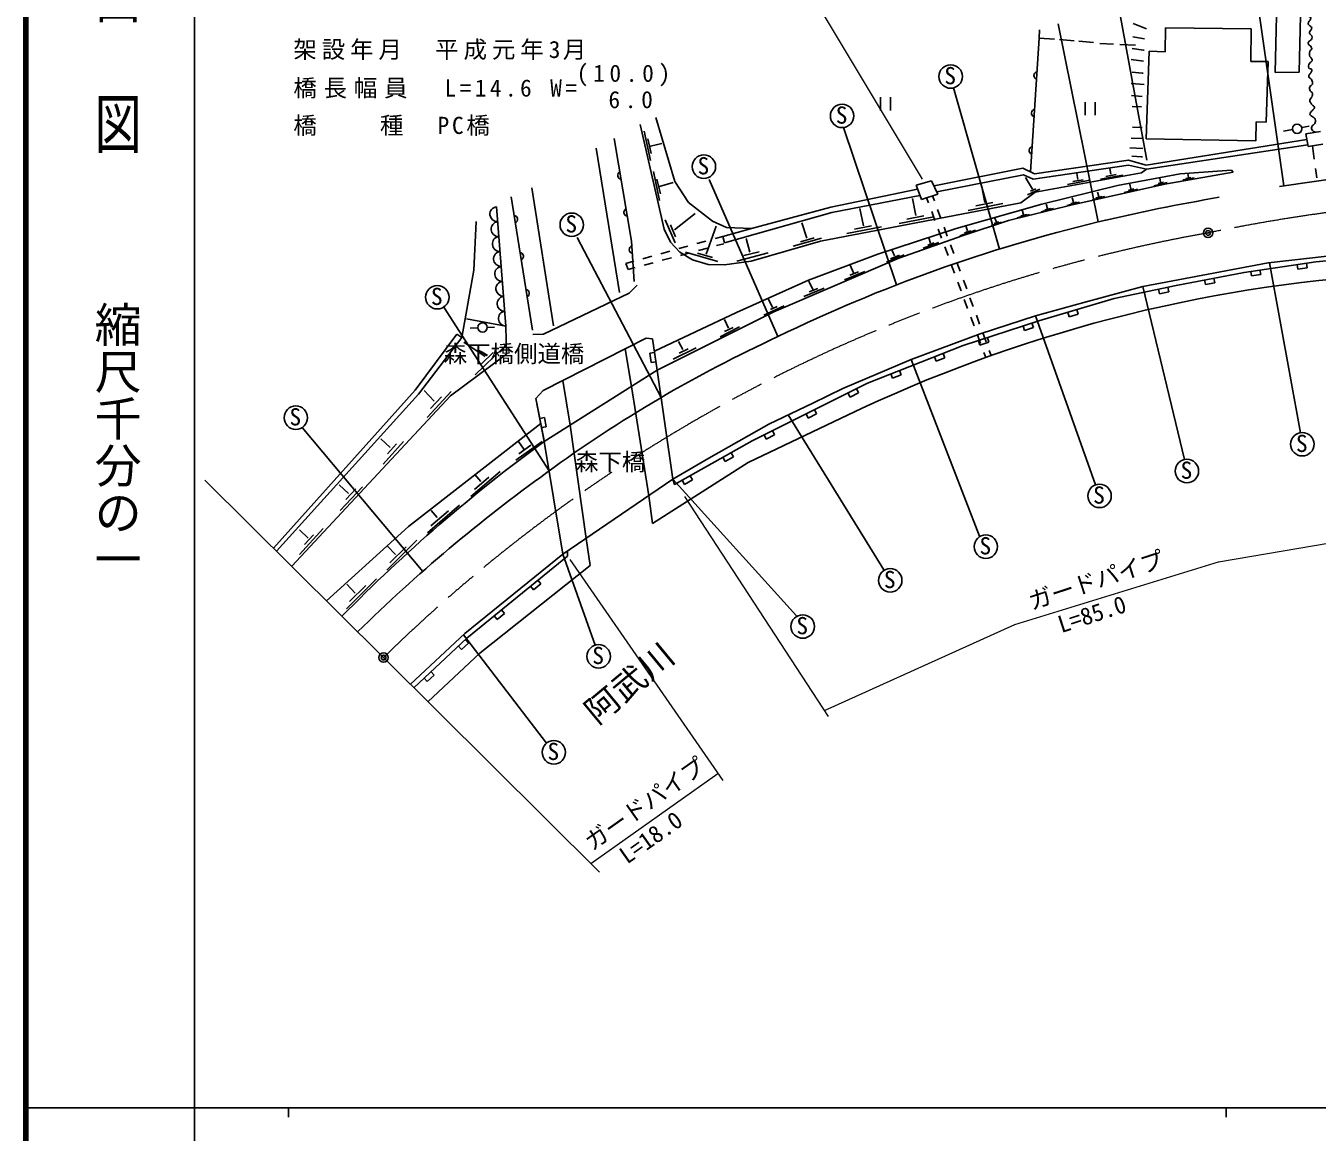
# Model space of a CAD drawing. Units: millimetres, scale not verified. Extents: x 40000 to 680000, y 20000 to 380000.
# Drawn here: x 40000 to 177699, y 202409 to 320350 of the extents above; entities that cross this region are included whole.
import ezdxf
from ezdxf.enums import TextEntityAlignment as Align

# ---------------------------------------------------------------- set-up
doc = ezdxf.new("R2010")
doc.units = ezdxf.units.MM
doc.header["$LTSCALE"] = 1000
doc.header["$PDMODE"] = 32
doc.header["$PDSIZE"] = 500
doc.linetypes.add('CHAIN', pattern=[18.5, 12, -1.5, 3.5, -1.5])
for name, color, linetype, lineweight in [('M-BGD', 7, 'Continuous', 25), ('M-BMK', 2, 'CHAIN', 13), ('M-BMK-SRVR', 3, 'Continuous', 25), ('M-STR-HTXT', 7, 'Continuous', 13), ('M-STR-STR1', 7, 'Continuous', 25), ('M-TTL', 2, 'Continuous', 140), ('M-TTL-BAND', 7, 'Continuous', 25)]:
    doc.layers.add(name, color=color, linetype=linetype, lineweight=lineweight)
doc.layers.add('M-OTRS', color=6, linetype='Continuous')
doc.styles.add('@ＭＳ ゴシック', font='')
doc.styles.add('ＭＳ ゴシック', font='')
doc.styles.get('@ＭＳ ゴシック').set_extended_font_data('@MS Gothic')
doc.styles.get('ＭＳ ゴシック').set_extended_font_data('MS Gothic')

msp = doc.modelspace()

# ---------------------------------------------------------------- linework, layer by layer
at = {"layer": 'M-BGD'}
for p, q in [((159528, 306037), (153582, 338490)), ((170556, 328405), (174130, 303291)), ((173366, 321419), (173214, 315381)), ((175916, 321439), (175764, 315400)), ((148086, 319908), (148058, 319043)), ((154363, 299448), (150096, 320563)), ((159482, 320033), (158083, 320611)), ((161488, 317594), (161524, 320149)), ((161524, 320149), (170652, 320026)), ((170652, 320026), (170613, 316563)), ((148058, 319043), (147128, 304781)), ((148058, 319043), (149689, 318936)), ((150232, 318883), (151786, 318754)), ((152292, 318700), (153861, 318571)), ((154536, 318478), (155971, 318413)), ((156658, 318368), (158337, 318286)), ((159284, 318957), (158057, 319175)), ((159184, 316591), (157858, 316758)), ((159175, 317745), (157963, 317922)), ((159253, 317740), (159175, 317745)), ((159476, 308288), (159788, 317657)), ((159788, 317657), (161488, 317594)), ((159039, 315312), (157973, 315421)), ((170613, 316563), (172485, 316531)), ((172485, 316531), (172273, 310091)), ((173214, 315381), (175764, 315400)), ((159236, 314081), (157869, 314209)), ((159158, 315307), (159039, 315312)), ((131141, 312738), (131141, 311338)), ((132191, 311338), (132191, 312738)), ((143809, 296552), (138907, 313730)), ((159026, 312828), (157902, 312910)), ((152965, 312225), (152965, 310825)), ((154015, 310825), (154015, 312225)), ((158950, 311710), (157989, 311758)), ((105504, 309843), (108057, 298665)), ((107177, 310579), (109193, 303742)), ((171196, 310099), (171145, 308104)), ((172273, 310091), (171196, 310099)), ((105947, 309123), (106607, 306006)), ((132833, 292728), (127198, 309505)), ((159050, 309498), (158021, 309563)), ((174107, 309110), (175065, 309300)), ((176046, 309495), (176854, 309656)), ((176478, 308827), (178055, 309090)), ((176743, 307494), (176478, 308827)), ((100834, 307320), (103298, 291925)), ((106310, 308300), (106685, 306731)), ((106607, 307519), (107808, 307800)), ((159097, 307261), (157727, 307336)), ((159147, 308334), (157879, 308392)), ((171145, 308104), (159476, 308288)), ((176597, 308227), (159479, 305505)), ((159486, 305068), (176709, 307667)), ((178293, 307751), (176743, 307494)), ((177186, 307568), (177379, 306135)), ((157591, 306036), (147555, 304570)), ((159479, 305505), (157591, 306036)), ((159003, 306372), (157921, 306463)), ((159090, 306366), (159003, 306372)), ((106928, 304830), (107587, 301714)), ((146326, 305179), (136845, 303278)), ((137136, 302650), (146377, 304464)), ((147555, 304570), (146326, 305179)), ((146377, 304464), (147419, 304019)), ((147419, 304019), (157575, 305505)), ((147615, 302614), (158975, 304682)), ((152180, 303980), (152061, 304593)), ((154579, 303991), (156974, 304428)), ((155157, 304280), (156272, 304491)), ((155695, 304522), (155575, 305136)), ((163104, 304581), (156422, 303317)), ((159486, 305068), (157575, 305505)), ((158975, 304682), (159486, 305068)), ((161440, 303468), (168725, 304733)), ((168576, 304959), (163104, 304581)), ((163979, 304171), (163899, 304598)), ((168725, 304733), (168576, 304959)), ((173682, 303226), (185950, 305006)), ((177514, 305144), (177648, 304153)), ((93955, 303097), (96252, 288358)), ((107290, 304007), (107665, 302439)), ((107587, 303227), (109031, 303658)), ((109193, 303742), (110668, 301530)), ((120200, 287218), (112874, 303964)), ((125851, 301024), (135082, 302945)), ((134928, 303350), (136588, 303837)), ((135501, 301840), (134928, 303350)), ((136588, 303837), (137243, 302417)), ((142266, 301529), (141891, 303354)), ((147336, 302934), (146602, 304190)), ((146813, 302341), (148108, 302942)), ((147125, 302708), (147710, 302966)), ((156422, 303317), (148332, 301343)), ((151065, 303449), (153460, 303886)), ((151433, 301233), (161440, 303468)), ((151642, 303738), (152758, 303949)), ((157567, 302821), (158139, 302966)), ((157827, 302972), (157707, 303481)), ((160294, 303297), (161708, 303645)), ((160746, 303531), (161318, 303677)), ((161006, 303682), (160923, 304137)), ((163376, 303920), (164577, 304138)), ((163703, 304092), (164234, 304175)), ((94011, 287903), (91755, 302114)), ((135337, 302273), (125939, 300458)), ((134908, 300114), (134533, 301940)), ((137243, 302417), (135501, 301840)), ((136045, 302020), (136246, 301478)), ((136682, 302231), (136878, 301696)), ((146106, 301470), (147615, 302614)), ((151713, 301563), (151578, 302000)), ((153726, 301801), (155061, 302151)), ((154111, 302006), (154725, 302162)), ((154409, 302165), (154274, 302602)), ((157114, 302587), (158529, 302935)), ((90174, 301065), (91200, 288340)), ((109153, 298612), (111384, 300328)), ((110668, 301530), (113207, 299517)), ((125939, 300458), (114509, 297207)), ((117385, 298745), (125851, 301024)), ((129317, 299046), (128943, 300872)), ((135875, 299516), (146106, 301470)), ((136594, 300541), (136942, 299603)), ((137223, 300757), (137568, 299819)), ((148332, 301343), (139200, 298758)), ((140494, 300677), (144173, 301400)), ((141318, 301154), (143108, 301517)), ((144783, 299589), (151433, 301233)), ((145703, 299888), (147038, 300239)), ((146088, 300093), (146701, 300249)), ((146386, 300252), (146251, 300689)), ((148262, 300521), (149597, 300871)), ((148647, 300726), (149261, 300882)), ((148945, 300885), (148810, 301322)), ((151030, 301199), (152365, 301549)), ((151415, 301404), (152028, 301560)), ((88014, 299487), (87760, 294309)), ((108178, 299681), (109246, 297208)), ((108747, 299127), (109285, 297840)), ((112548, 296010), (113610, 298987)), ((113207, 299517), (114728, 298862)), ((114728, 298862), (117385, 298745)), ((123265, 297699), (122750, 299338)), ((124744, 297389), (135875, 299516)), ((127545, 298195), (131225, 298918)), ((128369, 298672), (130160, 299035)), ((133135, 299263), (136815, 299986)), ((133960, 299740), (135750, 300103)), ((137913, 298880), (138257, 297941)), ((139946, 297995), (144783, 299589)), ((140404, 298494), (140234, 299032)), ((142985, 299065), (144032, 299436)), ((143263, 299269), (143758, 299450)), ((143502, 299415), (143335, 299859)), ((107732, 280722), (98786, 297768)), ((108057, 298665), (108728, 297294)), ((114329, 297909), (113490, 297674)), ((114329, 297909), (117385, 298745)), ((114509, 297207), (114329, 297909)), ((117215, 296225), (116805, 297688)), ((121825, 296868), (124833, 297723)), ((122609, 297337), (124060, 297746)), ((139200, 298758), (130844, 295997)), ((133080, 295574), (139946, 297995)), ((136483, 297184), (136297, 297742)), ((137290, 298666), (137638, 297728)), ((139603, 297953), (141278, 298551)), ((140092, 298265), (140779, 298510)), ((108674, 296330), (107711, 296061)), ((108728, 297294), (109753, 296238)), ((110600, 296868), (109637, 296599)), ((109753, 296238), (111084, 295401)), ((110767, 296138), (109802, 295877)), ((110333, 296221), (113789, 295222)), ((112526, 297405), (111563, 297137)), ((111620, 296119), (113235, 295667)), ((112698, 296661), (111732, 296399)), ((114420, 297127), (113663, 296922)), ((115810, 295277), (119169, 296143)), ((116571, 295862), (118198, 296272)), ((117351, 295274), (124744, 297389)), ((132626, 295816), (132382, 296414)), ((135682, 296643), (137356, 297241)), ((136171, 296955), (136857, 297199)), ((137986, 296791), (138334, 295853)), ((138602, 297002), (138947, 296064)), ((104821, 295255), (103981, 295020)), ((104219, 294366), (103981, 295020)), ((106747, 295792), (105784, 295524)), ((106906, 295093), (105941, 294832)), ((108837, 295616), (107871, 295354)), ((111084, 295401), (112754, 294907)), ((112754, 294907), (114491, 294855)), ((114491, 294855), (117351, 295274)), ((119768, 289854), (133080, 295574)), ((130844, 295997), (123454, 293226)), ((128248, 294020), (127907, 294845)), ((131789, 295145), (133646, 295930)), ((132215, 295520), (133146, 295910)), ((138682, 294916), (139030, 293978)), ((139292, 295125), (139637, 294186)), ((172467, 295076), (159109, 292566)), ((178780, 295784), (172467, 295076)), ((172630, 295095), (175923, 276978)), ((175559, 294907), (175633, 294413)), ((176622, 294559), (176549, 295054)), ((87760, 294309), (86506, 287119)), ((104975, 294571), (104219, 294366)), ((127291, 293256), (129480, 294166)), ((127863, 293755), (128789, 294135)), ((166774, 292961), (166680, 293452)), ((170613, 294176), (170686, 293681)), ((170686, 293681), (171676, 293827)), ((171676, 293827), (171602, 294322)), ((175633, 294413), (176622, 294559)), ((123454, 293226), (115765, 289799)), ((122951, 291478), (125140, 292388)), ((123908, 292243), (123497, 293127)), ((123523, 291977), (124448, 292357)), ((139378, 293041), (139726, 292103)), ((139981, 293248), (140326, 292309)), ((159109, 292566), (152801, 290852)), ((159109, 292566), (163561, 274112)), ((160795, 292286), (160898, 291796)), ((160898, 291796), (161877, 292004)), ((161877, 292004), (161773, 292493)), ((165698, 293264), (165792, 292773)), ((165792, 292773), (166774, 292961)), ((119618, 290327), (119207, 291201)), ((140073, 291166), (140421, 290228)), ((140671, 291370), (141016, 290432)), ((152801, 290852), (147675, 289448)), ((95805, 272909), (84565, 290369)), ((115765, 289799), (107023, 285661)), ((107311, 283632), (119768, 289854)), ((118703, 289516), (120867, 290499)), ((119400, 290098), (120102, 290426)), ((140769, 289290), (141117, 288353)), ((141361, 289493), (141705, 288554)), ((147675, 289448), (141775, 287533)), ((147675, 289448), (154066, 271414)), ((151114, 289809), (151257, 289330)), ((151257, 289330), (152215, 289615)), ((152215, 289615), (152073, 290094)), ((86983, 289112), (91200, 288340)), ((87398, 288120), (88207, 288148)), ((89203, 288182), (89989, 288209)), ((91200, 288340), (91258, 285333)), ((114026, 287180), (116109, 288249)), ((114931, 288132), (114486, 289029)), ((114510, 287750), (115430, 288179)), ((146335, 288342), (146489, 287866)), ((146489, 287866), (147440, 288174)), ((147440, 288174), (147286, 288650)), ((85968, 287470), (81513, 281515)), ((81884, 281101), (86506, 287119)), ((86506, 287119), (85968, 287470)), ((88967, 285111), (86708, 286644)), ((106833, 286995), (107311, 283632)), ((110047, 285846), (109595, 286705)), ((141775, 287533), (134406, 284771)), ((141465, 287415), (141813, 286478)), ((141578, 286800), (141733, 286325)), ((141733, 286325), (142684, 286633)), ((142050, 287616), (142395, 286677)), ((142684, 286633), (142530, 287109)), ((91258, 285333), (85280, 280890)), ((87902, 283145), (90933, 286047)), ((88569, 284291), (89821, 285508)), ((103913, 285911), (104589, 281915)), ((107044, 285510), (106549, 285439)), ((106549, 285439), (106690, 284449)), ((109041, 284817), (111467, 286018)), ((109657, 285449), (110632, 285924)), ((136889, 285071), (137072, 284606)), ((138003, 284971), (137820, 285436)), ((142161, 285540), (142362, 284999)), ((142740, 285738), (142936, 285203)), ((106690, 284449), (107185, 284520)), ((134406, 284771), (127133, 281680)), ((134406, 284771), (141688, 265954)), ((137072, 284606), (138003, 284971)), ((97256, 282526), (98039, 277780)), ((132234, 283246), (132417, 282780)), ((132417, 282780), (133348, 283145)), ((133348, 283145), (133165, 283611)), ((81513, 281515), (66404, 264667)), ((66741, 264332), (81884, 281101)), ((83547, 280345), (82482, 281457)), ((82798, 278601), (85338, 281375)), ((104589, 281915), (106421, 270261)), ((127133, 281680), (123907, 280141)), ((127666, 281227), (127890, 280780)), ((127890, 280780), (128784, 281228)), ((128784, 281228), (128560, 281675)), ((85280, 280890), (68350, 262734)), ((83138, 279549), (84308, 280801)), ((95287, 276043), (94379, 280623)), ((117024, 273797), (129176, 279577)), ((123907, 280141), (119211, 277879)), ((95291, 278592), (94801, 278495)), ((95486, 277612), (95291, 278592)), ((121289, 278880), (131498, 262360)), ((123195, 278987), (123419, 278540)), ((123419, 278540), (124313, 278988)), ((124313, 278988), (124089, 279435)), ((69453, 277518), (82318, 262185)), ((80802, 266982), (94908, 277954)), ((94995, 277514), (95486, 277612)), ((98039, 277780), (99747, 265714)), ((119211, 277879), (112833, 274275)), ((119843, 276748), (119619, 277195)), ((78850, 275399), (77856, 276324)), ((78101, 273621), (80278, 276055)), ((78558, 274721), (79541, 275774)), ((92235, 274050), (95049, 276023)), ((93104, 275220), (92531, 276035)), ((92573, 274715), (93833, 275638)), ((118725, 276747), (118949, 276300)), ((118949, 276300), (119843, 276748)), ((112833, 274275), (108994, 272014)), ((114336, 274355), (114581, 273919)), ((114581, 273919), (115453, 274409)), ((115453, 274409), (115207, 274845)), ((87453, 270160), (90569, 272830)), ((106817, 267312), (117024, 273797)), ((74410, 270485), (73412, 271414)), ((87826, 270907), (89380, 272225)), ((88501, 271764), (87871, 272536)), ((108994, 272014), (122163, 257440)), ((109979, 271902), (110224, 271466)), ((110224, 271466), (111096, 271957)), ((111096, 271957), (110850, 272392)), ((73505, 268699), (75916, 271203)), ((74106, 269861), (75175, 270977)), ((106421, 270261), (106817, 267312)), ((82820, 266316), (86245, 269250)), ((83193, 267062), (85061, 268646)), ((83868, 267919), (83238, 268691)), ((69172, 263977), (71723, 266774)), ((70119, 265721), (69172, 266610)), ((69722, 265042), (70669, 266095)), ((72045, 259063), (80802, 266982)), ((78504, 262324), (81699, 265507)), ((79429, 264001), (78547, 264929)), ((78820, 263096), (80564, 264816)), ((100176, 262809), (99747, 265714)), ((97273, 264028), (86829, 255569)), ((97273, 264028), (100698, 254325)), ((88428, 253476), (100176, 262809)), ((74193, 258209), (77387, 261392)), ((75117, 259886), (74236, 260814)), ((74509, 258981), (76252, 260701)), ((93816, 260619), (94132, 260232)), ((94132, 260232), (94907, 260865)), ((94907, 260865), (94591, 261252)), ((90260, 257069), (91034, 257702)), ((91034, 257702), (90718, 258089)), ((89944, 257456), (90260, 257069)), ((86829, 255569), (81002, 250165)), ((86674, 255426), (95513, 243876)), ((87197, 254549), (86856, 254914)), ((82879, 248300), (88428, 253476)), ((86125, 254232), (86466, 253866)), ((86466, 253866), (87197, 254549)), ((82471, 250819), (82812, 250454)), ((82812, 250454), (83543, 251136)), ((83543, 251136), (83202, 251502))]:
    msp.add_line(p, q, dxfattribs=at)
for points in [[(102750, 308328), (104586, 297412), (104867, 293112)], [(108994, 272014), (109186, 271456), (117457, 276112), (129753, 282273), (139966, 286278), (148036, 288893), (156058, 291280), (162676, 292685), (169908, 294071), (177569, 295205), (182067, 295615), (187497, 295481), (192023, 294981), (196392, 294063), (198743, 293324)], [(95287, 276043), (95234, 276310), (94379, 280623)], [(81374, 249795), (87028, 255075), (97744, 263828), (97774, 264370)]]:
    msp.add_lwpolyline(points, dxfattribs=at)
for centre, radius in [((138620, 314947), 1250), ((127041, 310745), 1250), ((175559, 309383), 500), ((112302, 305337), 1250), ((98214, 299142), 1250), ((83878, 291414), 1250), ((88704, 288203), 500), ((68791, 278578), 1250), ((176113, 275742), 1250), ((163812, 272888), 1250), ((154492, 270238), 1250), ((142367, 264828), 1250), ((132177, 261234), 1250), ((122841, 256314), 1250), ((101080, 253135), 1250), ((96301, 242905), 1250)]:
    msp.add_circle(centre, radius, dxfattribs=at)
for centre, radius, start, end in [((147914, 315044), 417, 102.53128, 250.01088), ((147654, 311052), 417, 102.53128, 250.01088), ((147394, 307061), 417, 102.53128, 250.01088), ((103529, 304403), 417, 115.81028, 263.28987), ((201364, 101233), 203711, 99.64, 103.33979), ((90288, 300274), 799, 98.14992, 271.06441), ((104192, 300458), 417, 115.81028, 263.28987), ((90416, 298683), 799, 98.14992, 271.06441), ((92014, 299736), 417, 295.27916, 82.75875), ((193299, 136859), 167186, 103.46712, 115.92723), ((90544, 297092), 799, 98.14992, 271.06441), ((90672, 295502), 799, 98.14992, 271.06441), ((92641, 295786), 417, 295.27916, 82.75875), ((104763, 296491), 417, 109.99666, 257.47625), ((90800, 293911), 799, 98.14992, 271.06441), ((194891, 138514), 155618, 92.80137, 114.97848), ((90929, 292321), 799, 98.14992, 271.06441), ((93268, 291835), 417, 295.27916, 82.75875), ((91057, 290730), 799, 98.14992, 271.06441), ((91185, 289139), 799, 98.14992, 271.06441), ((179626, 157950), 142272, 114.68896, 126.21536), ((195521, 138198), 170435, 126.02262, 135.61787), ((198147, 130321), 175512, 125.76443, 134.38548)]:
    msp.add_arc(centre, radius, start, end, dxfattribs=at)
msp.add_open_spline([(177556, 309007), (177377, 309065), (177203, 309106), (177135, 309293), (177083, 309437), (177090, 309547), (177158, 309683), (177223, 309815), (177375, 309801), (177439, 309933), (177517, 310094), (177570, 310221), (177501, 310386), (177452, 310505), (177364, 310533), (177267, 310620), (177137, 310737), (176986, 310744), (176924, 310908), (176890, 310998), (176969, 311052), (177018, 311135), (177085, 311250), (177166, 311283), (177244, 311392), (177320, 311499), (177454, 311555), (177416, 311681), (177374, 311815), (177255, 311829), (177158, 311930), (177128, 311962), (177111, 311979), (177088, 312016), (176990, 312173), (176891, 312279), (176924, 312461), (176957, 312648), (177127, 312692), (177181, 312874), (177220, 313003), (177239, 313096), (177181, 313218), (177133, 313319), (177019, 313307), (176963, 313405), (176875, 313559), (176878, 313686), (176924, 313857), (176963, 314003), (177145, 313994), (177189, 314138), (177240, 314303), (177200, 314419), (177127, 314575), (177045, 314749), (176816, 314757), (176807, 314949), (176800, 315094), (176889, 315161), (176963, 315285), (176996, 315341), (177038, 315358), (177064, 315418), (177108, 315515), (177157, 315581), (177127, 315683), (177087, 315820), (176864, 315719), (176799, 315847), (176710, 316023), (176786, 316171), (176877, 316346), (176949, 316484), (177108, 316485), (177150, 316635), (177171, 316709), (177153, 316760), (177119, 316830), (177065, 316942), (176985, 316975), (176932, 317087), (176887, 317180), (176875, 317242), (176877, 317345), (176880, 317447), (176895, 317504), (176924, 317602), (176942, 317662), (176949, 317700), (176986, 317750), (177028, 317806), (177101, 317798), (177122, 317865), (177158, 317984), (177086, 318062), (177018, 318166), (176946, 318276), (176832, 318278), (176773, 318395), (176744, 318454), (176736, 318497), (176747, 318562), (176756, 318611), (176784, 318631), (176815, 318671), (176921, 318810), (177081, 318817), (177137, 318983), (177174, 319093), (177170, 319172), (177127, 319279), (177098, 319351), (177022, 319347), (176976, 319409), (176934, 319466), (176912, 319502), (176898, 319571), (176883, 319644), (176877, 319693), (176903, 319763), (176936, 319850), (177020, 319858), (177064, 319940), (177098, 320001), (177126, 320042), (177116, 320111), (177106, 320185), (177067, 320218), (177018, 320273), (176960, 320338), (176896, 320341), (176841, 320408), (176784, 320478), (176732, 320521), (176732, 320611), (176732, 320714), (176803, 320756), (176856, 320845), (176909, 320931), (176981, 320959), (177002, 321058), (177019, 321136), (177023, 321193), (176981, 321261), (176919, 321362), (176803, 321346), (176742, 321448), (176690, 321535), (176715, 321609), (176737, 321708), (176763, 321829), (176823, 321885), (176908, 321973), (176957, 322023), (177053, 322002), (177059, 322067), (177067, 322147), (177015, 322195), (176960, 322259), (176918, 322310), (176880, 322324), (176830, 322369), (176771, 322423), (176720, 322442), (176685, 322514), (176656, 322573), (176679, 322618), (176695, 322681), (176725, 322798), (176841, 322826), (176856, 322946), (176865, 323014), (176849, 323054), (176825, 323118), (176803, 323179), (176763, 323198), (176726, 323253), (176698, 323295), (176693, 323326), (176659, 323362), (176629, 323394), (176612, 323405), (176570, 323430)], degree=3, knots=[0, 0, 0, 0, 1, 1, 1, 2, 2, 2, 3, 3, 3, 4, 4, 4, 5, 5, 5, 6, 6, 6, 7, 7, 7, 8, 8, 8, 9, 9, 9, 10, 10, 10, 11, 11, 11, 12, 12, 12, 13, 13, 13, 14, 14, 14, 15, 15, 15, 16, 16, 16, 17, 17, 17, 18, 18, 18, 19, 19, 19, 20, 20, 20, 21, 21, 21, 22, 22, 22, 23, 23, 23, 24, 24, 24, 25, 25, 25, 26, 26, 26, 27, 27, 27, 28, 28, 28, 29, 29, 29, 30, 30, 30, 31, 31, 31, 32, 32, 32, 33, 33, 33, 34, 34, 34, 35, 35, 35, 36, 36, 36, 37, 37, 37, 38, 38, 38, 39, 39, 39, 40, 40, 40, 41, 41, 41, 42, 42, 42, 43, 43, 43, 44, 44, 44, 45, 45, 45, 46, 46, 46, 47, 47, 47, 48, 48, 48, 49, 49, 49, 50, 50, 50, 51, 51, 51, 52, 52, 52, 53, 53, 53, 54, 54, 54, 55, 55, 55, 56, 56, 56, 57, 57, 57, 58, 58, 58, 59, 59, 59, 60, 60, 60, 61, 61, 61, 61], dxfattribs=at)
at = {"layer": 'M-BMK'}
for centre, radius, start, end in [((205155, 107737), 194507, 97.21056, 101.5934), ((195290, 133518), 167330, 100.0586, 134.43347)]:
    msp.add_arc(centre, radius, start, end, dxfattribs=at)
at = {"layer": 'M-BMK-SRVR'}
for p, q in [((78146, 253002), (59092, 271932)), ((101174, 230126), (78146, 253002))]:
    msp.add_line(p, q, dxfattribs=at)
for centre in [(166065, 298276), (78146, 253002)]:
    msp.add_circle(centre, 500, dxfattribs=at)
for p in [(166065, 298276), (78146, 253002)]:
    msp.add_point(p, dxfattribs=at)
at = {"layer": 'M-OTRS'}
msp.add_point((78146, 253002), dxfattribs=at)
at = {"layer": 'M-STR-HTXT'}
for p, q in [((123386, 324368), (135593, 303992)), ((110238, 270178), (125558, 246734)), ((167194, 263214), (186591, 266532)), ((97995, 263445), (114324, 239893)), ((145472, 256540), (167194, 263214)), ((125148, 247361), (145472, 256540)), ((100242, 231051), (113804, 240643))]:
    msp.add_line(p, q, dxfattribs=at)
at = {"layer": 'M-STR-STR1', "color": 1}
for p, q in [((104330, 291848), (105199, 292691)), ((95193, 287478), (104330, 291848)), ((94061, 287451), (95193, 287478)), ((95169, 281465), (106148, 287047)), ((106148, 287047), (106833, 286995)), ((95287, 276043), (107311, 283632)), ((107311, 283632), (108994, 272014)), ((94379, 280623), (95169, 281465)), ((97273, 264028), (95287, 276043)), ((108994, 272014), (97273, 264028))]:
    msp.add_line(p, q, dxfattribs=at)
at = {"layer": 'M-TTL'}
msp.add_line((40000, 380000), (40000, 20000), dxfattribs=at)
at = {"layer": 'M-TTL-BAND'}
for p, q in [((58000, 370000), (58000, 20000)), ((40000, 205000), (579000, 205000)), ((68000, 205000), (68000, 204000)), ((168000, 205000), (168000, 204000))]:
    msp.add_line(p, q, dxfattribs=at)

# ---------------------------------------------------------------- texts
at = {"layer": 'M-BGD', "style": 'ＭＳ ゴシック'}
for p in [(137941, 313573), (126363, 309372), (111624, 303964), (97536, 297768), (83199, 290040), (68112, 277204), (175434, 274369), (163134, 271514), (153813, 268865), (141688, 263454), (131498, 259860), (122163, 254940), (100401, 251761), (95622, 241532)]:
    msp.add_text('S', height=1833, dxfattribs=at).set_placement(p, align=Align.BOTTOM_LEFT)
at = {"layer": 'M-BGD', "style": 'ＭＳ ゴシック', "width": 1.05}
msp.add_text('阿武川', height=2566, rotation=39.632, dxfattribs=at).set_placement((101397, 245179), align=Align.BOTTOM_LEFT)
at = {"layer": 'M-STR-HTXT', "style": 'ＭＳ ゴシック'}
for s, rotation, p in [('ガードパイプ', 18.083, (147443, 257538)), ('L=85.0', 18.083, (150583, 255078)), ('ガードパイプ', 35.27, (100710, 231898)), ('L=18.0', 35.27, (104436, 230475))]:
    msp.add_text(s, height=1833, rotation=rotation, dxfattribs=at).set_placement(p, align=Align.BOTTOM_LEFT)
at = {"layer": 'M-STR-STR1', "style": 'ＭＳ ゴシック'}
for s, p in [('森下橋側道橋', (84558, 283928)), ('森下橋', (98564, 272396))]:
    msp.add_text(s, height=1833, dxfattribs=at).set_placement(p, align=Align.BOTTOM_LEFT)
at = {"layer": 'M-STR-STR1', "char_height": 1833, "attachment_point": 7, "style": 'ＭＳ ゴシック'}
for s, insert in [('\\T1.21;架設年月\u3000平成元年3月', (68527, 316699)), ('\\T1.4;(10.0)', (98739, 313894)), ('\\T1.29;橋長幅員\u3000L=14.6\\~W=', (68527, 312601)), ('\\T1.4;6.0', (102124, 311540)), ('\\T1.23;橋\u3000\u3000種\u3000PC橋', (68527, 308621))]:
    msp.add_mtext(s, dxfattribs=dict(at, insert=insert))
at = {"layer": 'M-TTL-BAND', "style": '@ＭＳ ゴシック', "width": 1.4}
msp.add_text('平  面  図', height=3666, rotation=270, dxfattribs=at).set_placement((49777, 306475), align=Align.MIDDLE_RIGHT)
at = {"layer": 'M-TTL-BAND', "style": '@ＭＳ ゴシック'}
msp.add_text('縮尺千分の一', height=3666, rotation=270, dxfattribs=at).set_placement((49777, 261030), align=Align.MIDDLE_RIGHT)

doc.saveas('drawing.dxf')
